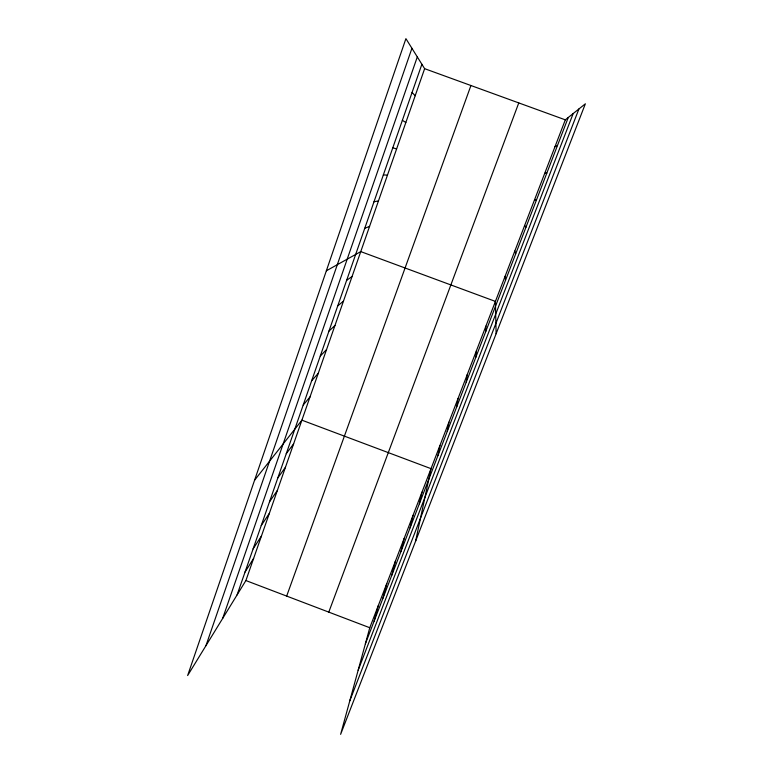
<?xml version="1.0" encoding="UTF-8"?>
<svg xmlns="http://www.w3.org/2000/svg" width="773" height="773" viewBox="0 0 773 773"><rect width="100%" height="100%" fill="white"/><g stroke="black" fill="none" stroke-linecap="round" stroke-linejoin="round"><path stroke-width="1.16" d="M485.637 331.859L485.898 326.138M475.859 357.203L476.487 350.575M466.206 382.249L467.182 374.741M456.669 406.994L457.993 398.626M447.238 431.45L448.9 422.232M437.924 455.616L439.905 445.577M415.642 541.061L431.025 468.66L301.895 420.174L254.578 480.207M419.343 503.812L421.971 492.169M410.086 527.843L413.024 515.417M400.926 551.584L404.173 538.395M391.882 575.054L395.428 561.111M382.944 598.244L386.78 583.567M374.113 621.163L378.229 605.781M369.774 627.734L340.622 734.35L585.364 103.795L565.324 119.844L369.774 627.734L245.891 580.552L187.636 675.544L405.912 38.65L424.638 68.681L565.324 119.844M205.947 645.687L411.922 48.293M222.643 618.458L417.304 56.922M237.089 594.891L421.884 64.265M245.891 580.552L424.638 68.681M286.667 596.08L470.931 85.513M328.786 612.129L518.77 102.915M365.378 643.822L568.271 117.486M358.15 670.259L573.17 113.563M349.792 700.821L578.929 108.954M245.051 572.039L253.621 558.406M253.1 548.917L261.438 536.018M261.245 525.534L269.342 513.369M269.487 501.861L277.343 490.469M277.826 477.917L285.43 467.307M286.261 453.693L293.614 443.876M303.19 405.081L310.012 396.907M311.674 380.722L318.234 373.378M320.264 356.063L326.544 349.58M328.95 331.115L334.951 325.51M337.743 305.866L343.454 301.161M346.642 280.319L352.053 276.521M326.351 270.801L360.759 251.602L495.416 301.412L496.111 333.743M554.975 146.725L557.488 145.469M364.759 228.277L369.562 226.392M373.987 201.782L378.47 200.883M544.752 173.287L546.83 173.104M383.331 174.959L387.486 175.075M392.79 147.798L396.607 148.947M534.645 199.531L536.317 200.381M402.366 120.298L405.835 122.511M412.067 92.46L415.178 95.755M524.664 225.455L525.93 227.33M514.799 251.07L515.668 253.95M505.049 276.386L505.532 280.232"/></g></svg>
